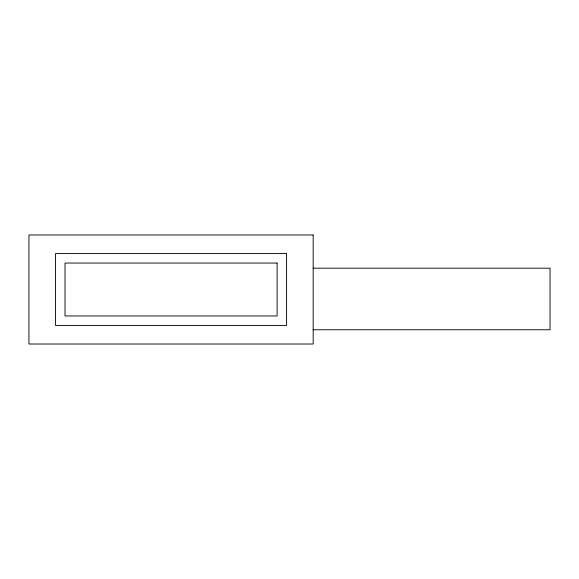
<?xml version="1.0" encoding="UTF-8"?>
<svg xmlns="http://www.w3.org/2000/svg" width="579" height="579" viewBox="0 0 579 579"><rect width="100%" height="100%" fill="white"/><g stroke="black" fill="none" stroke-linecap="round" stroke-linejoin="round"><path stroke-width="0.87" d="M313.174 268.178L550.05 268.178L550.05 329.769L313.174 329.769M313.174 234.987L28.95 234.987L28.95 344.013L313.174 344.013L313.174 234.987M286.583 253.573L55.541 253.573L55.541 325.427L286.583 325.427L286.583 253.573M277.109 263.047L65.022 263.047L65.022 315.953L277.109 315.953L277.109 263.047"/></g></svg>
